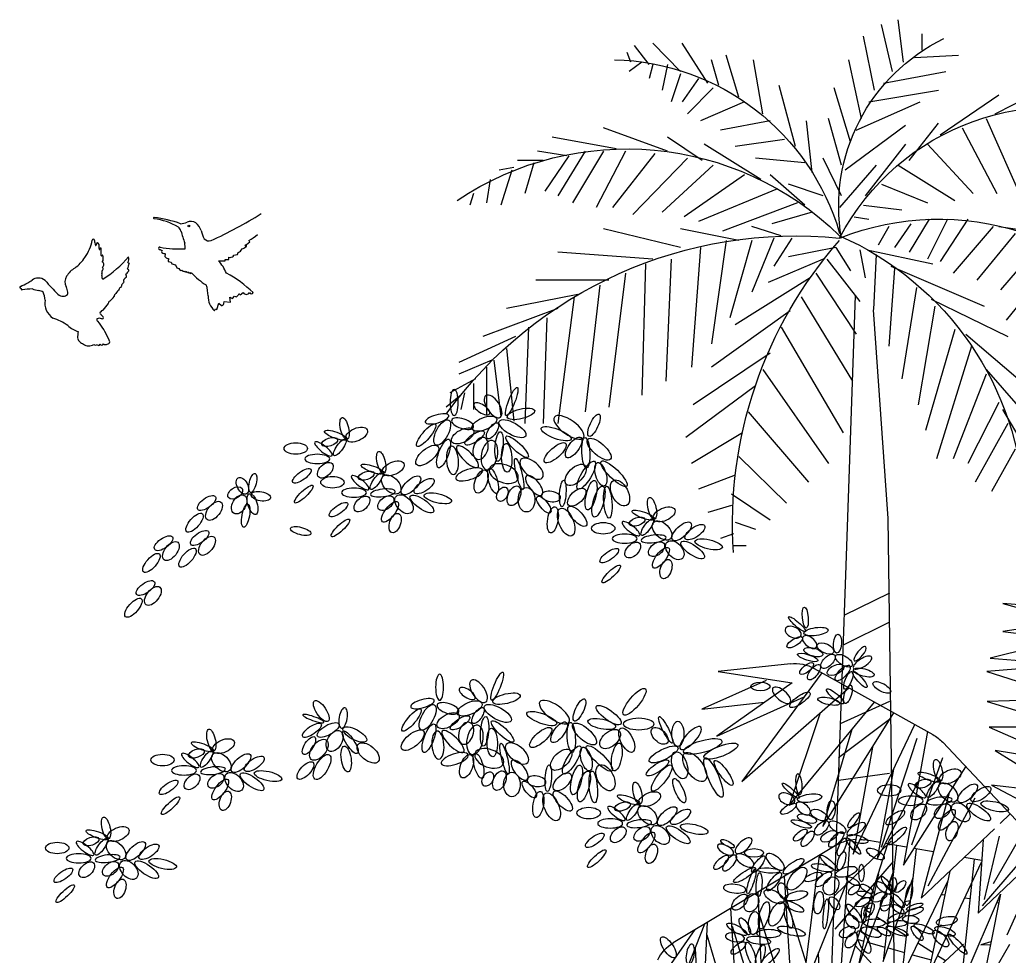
# Model space of a CAD drawing. Header units: millimetres. Extents: x 485872 to 486142, y -52344 to -52207.
# Drawn here: x 485873.731 to 485877.634, y -52335.494 to -52331.801 of the extents above; entities that cross this region are included whole.
import ezdxf

# ---------------------------------------------------------------- set-up
doc = ezdxf.new("R2010")
doc.units = ezdxf.units.MM
doc.header["$LTSCALE"] = 15

# ---------------------------------------------------------------- blocks, each defined once
blk = doc.blocks.new('E39')
at = {"color": 97}
for p, q in [((36.6264, 15.5175), (36.638, 15.6067)), ((36.6496, 15.4977), (36.6728, 15.5968)), ((36.5877, 15.5769), (36.5877, 15.5423)), ((36.6882, 15.458), (36.7114, 15.572)), ((36.6032, 15.5274), (36.5104, 15.5323)), ((36.9743, 15.4431), (37.0014, 15.5323)), ((37.2024, 15.5175), (37.2101, 15.5373)), ((36.7153, 15.3985), (36.7424, 15.5224)), ((36.9241, 15.4084), (36.9434, 15.5224)), ((37.0168, 15.4679), (37.0323, 15.5224)), ((37.1251, 15.5125), (37.1367, 15.458)), ((36.6689, 15.4729), (36.5375, 15.4977)), ((37.098, 15.4927), (37.1173, 15.4332)), ((36.8545, 15.3391), (36.8893, 15.4679)), ((37.0594, 15.4828), (37.0942, 15.4332)), ((36.4331, 15.4084), (36.3248, 15.463)), ((36.5491, 15.3638), (36.4254, 15.4481)), ((36.6998, 15.4332), (36.5529, 15.458)), ((36.7385, 15.349), (36.7733, 15.463)), ((37.0284, 15.463), (37.0826, 15.4084)), ((36.7269, 15.3737), (36.5916, 15.4332)), ((36.9627, 15.4332), (37.0555, 15.3936)), ((36.4524, 15.3985), (36.3751, 15.2251)), ((36.6148, 15.3093), (36.5529, 15.3886)), ((36.6225, 15.3837), (36.7501, 15.2895)), ((36.7578, 15.2994), (36.7849, 15.3985)), ((36.8197, 15.2845), (36.8313, 15.3936)), ((36.9086, 15.3936), (37.013, 15.3737)), ((36.5027, 15.3787), (36.4292, 15.2399)), ((37.1251, 15.3291), (37.2604, 15.3787)), ((36.5761, 15.344), (36.4795, 15.2399)), ((36.8777, 15.3539), (36.982, 15.3391)), ((36.9279, 15.2697), (37.0478, 15.344)), ((37.0516, 15.3093), (37.1251, 15.3589)), ((37.1521, 15.3242), (37.2411, 15.2102)), ((37.214, 15.3291), (37.2759, 15.2102)), ((37.2604, 15.3291), (37.3261, 15.2201)), ((37.299, 15.3291), (37.357, 15.235)), ((37.3377, 15.3192), (37.3996, 15.3291)), ((36.638, 15.2994), (36.5181, 15.2251)), ((36.8351, 15.3044), (36.9395, 15.3143)), ((37.0284, 15.2994), (37.1367, 15.2003)), ((37.0826, 15.3143), (37.1985, 15.1953)), ((37.3338, 15.3192), (37.3841, 15.2449)), ((37.388, 15.3093), (37.4421, 15.3093)), ((36.9627, 15.2796), (37.0903, 15.1904)), ((37.4498, 15.2945), (37.4807, 15.2895)), ((37.5349, 15.2399), (37.5426, 15.2152)), ((36.4911, 15.1854), (36.5491, 15.0962)), ((36.5336, 15.1854), (36.5761, 15.1012)), ((36.4254, 15.1705), (36.3248, 15.1557)), ((36.3906, 15.1557), (36.4717, 15.0566)), ((36.437, 15.1705), (36.522, 15.0714)), ((36.9743, 15.1408), (37.098, 15.1656)), ((37.098, 15.1259), (37.2604, 15.1656)), ((36.3364, 15.1359), (36.4215, 15.0367)), ((37.0014, 15.1408), (37.0323, 14.9227)), ((36.2939, 15.116), (36.4099, 14.9723)), ((37.0555, 15.1259), (37.0748, 14.8732)), ((37.156, 15.1012), (37.357, 15.116)), ((37.1173, 15.1012), (37.1289, 14.8434)), ((37.1715, 15.0913), (37.1792, 14.8137)), ((37.214, 15.0714), (37.2488, 14.7889)), ((37.2488, 15.0566), (37.4034, 15.0566)), ((36.5993, 15.0417), (36.6302, 14.8484)), ((37.2681, 15.0466), (37.299, 14.779)), ((36.5684, 15.0169), (36.406, 14.9376)), ((36.8429, 15.0219), (36.7346, 14.8434)), ((37.3145, 15.0268), (37.4653, 14.9971)), ((37.3222, 15.0219), (37.357, 14.7542)), ((36.5607, 15.002), (36.5955, 14.7939)), ((36.8661, 14.9921), (37.0323, 14.8732)), ((37.357, 14.9971), (37.5155, 14.9376)), ((37.3802, 14.9773), (37.388, 14.7542)), ((36.5181, 14.9525), (36.58, 14.7394)), ((36.8854, 14.9574), (36.754, 14.7344)), ((37.4189, 14.9574), (37.4266, 14.7542)), ((37.446, 14.9376), (37.5658, 14.8831)), ((36.4833, 14.9178), (36.5568, 14.6799)), ((36.9086, 14.9029), (37.071, 14.7939)), ((37.4653, 14.9128), (37.4498, 14.7592)), ((37.4923, 14.888), (37.4769, 14.7691)), ((37.4962, 14.888), (37.5658, 14.8583)), ((36.9241, 14.8682), (36.7849, 14.67)), ((37.5078, 14.8732), (37.5078, 14.7741)), ((36.4524, 14.8583), (36.522, 14.6799)), ((37.531, 14.8484), (37.5851, 14.8187)), ((36.9395, 14.8335), (37.0864, 14.7245)), ((37.5349, 14.8385), (37.5349, 14.784)), ((37.5542, 14.8187), (37.5619, 14.784)), ((37.5619, 14.8137), (37.5929, 14.7889)), ((36.955, 14.779), (36.8274, 14.6303)), ((36.9666, 14.7344), (37.0748, 14.67)), ((36.9743, 14.6848), (36.8738, 14.5857)), ((36.9859, 14.5213), (37.013, 14.5114))]:
    blk.add_line(p, q, dxfattribs=at)
at = {"color": 84}
for p, q in [((37.04, 15.4729), (37.0942, 15.5571)), ((37.098, 15.4977), (37.156, 15.5571)), ((37.1637, 15.5125), (37.1947, 15.5522)), ((37.156, 15.5125), (37.1637, 15.4828)), ((37.1792, 15.5175), (37.2063, 15.4977)), ((37.2333, 15.3341), (37.3686, 15.3589)), ((37.4073, 15.3044), (37.4266, 15.2399)), ((37.4537, 15.2895), (37.4769, 15.2152)), ((37.5001, 15.2697), (37.5078, 15.2201)), ((36.4949, 14.9426), (36.3558, 14.8236)), ((36.4524, 14.8682), (36.3442, 14.7443)), ((36.4254, 14.7988), (36.4911, 14.67)), ((36.4176, 14.784), (36.348, 14.665)), ((36.406, 14.7542), (36.4756, 14.6303)), ((36.3906, 14.6997), (36.4408, 14.6105)), ((36.982, 14.6452), (37.0594, 14.6155)), ((36.9898, 14.6056), (36.9086, 14.551)), ((36.9898, 14.5808), (37.04, 14.5659)), ((36.982, 14.5461), (36.9395, 14.5312)), ((36.9859, 14.4965), (36.9588, 14.4965))]:
    blk.add_line(p, q, dxfattribs=at)
at = {"color": 99}
for p, q in [((36.6225, 15.344), (36.7076, 15.235)), ((36.6844, 15.2994), (36.7617, 15.2102)), ((36.7578, 15.235), (36.7965, 15.3143)), ((36.8351, 15.2152), (36.9086, 15.2796)), ((36.6728, 15.2598), (36.5761, 15.2201)), ((36.7965, 15.235), (36.8699, 15.2598)), ((36.8931, 15.2498), (37.0594, 15.1805)), ((36.7114, 15.2152), (36.6302, 15.2052)), ((36.8506, 15.2201), (37.0091, 15.1606)), ((36.8197, 15.2003), (36.9047, 15.1755)), ((36.5723, 15.1854), (36.6148, 15.116)), ((36.6109, 15.1755), (36.6457, 15.1259)), ((36.7308, 15.1904), (36.6998, 15.1854)), ((36.6573, 15.1705), (36.6805, 15.1309)), ((36.8854, 15.1507), (36.9472, 15.1705)), ((36.8622, 15.1458), (36.9009, 15.0863)), ((36.9009, 15.1458), (36.9472, 15.0318)), ((36.9472, 15.1408), (36.9936, 14.9773)), ((36.7037, 15.121), (36.5645, 15.0913)), ((36.6844, 15.1111), (36.6902, 14.9952)), ((36.7192, 15.121), (36.7076, 15.0615)), ((36.7694, 15.1259), (36.7385, 15.0764)), ((36.7694, 15.1259), (36.8699, 15.1061)), ((36.7887, 15.1012), (36.7192, 15.012)), ((36.7965, 15.1012), (36.9125, 15.0516)), ((36.6534, 15.0863), (36.4563, 15.002)), ((36.6457, 15.0813), (36.6573, 14.9178)), ((36.8119, 15.0714), (36.7269, 14.9426)), ((36.8235, 15.0615), (36.982, 14.9624))]:
    blk.add_line(p, q, dxfattribs=at)
at = {"color": 47}
for p, q in [((36.729, 15.0246), (36.7488, 14.454)), ((36.6905, 14.9944), (36.6601, 14.5534)), ((36.6601, 14.5534), (36.638, 12.976))]:
    blk.add_line(p, q, dxfattribs=at)
at = {"color": 45}
for p, q in [((36.7488, 14.454), (36.7821, 13.516)), ((36.6561, 14.3962), (36.7528, 14.3486)), ((36.6561, 14.1674), (36.7602, 14.1198)), ((36.6487, 13.829), (36.7714, 13.686))]:
    blk.add_line(p, q, dxfattribs=at)
at = {"color": 49}
for p, q in [((36.6561, 14.3343), (36.7528, 14.2866)), ((36.6561, 14.1293), (36.7639, 14.0483)), ((36.6561, 14.0149), (36.7639, 14.0006)), ((36.6524, 13.8719), (36.7714, 13.7575))]:
    blk.add_line(p, q, dxfattribs=at)
at = {"color": 97}
for centre, radius, start, end in [((36.3692, 15.2123), 0.3943, 350.285, 64.1123), ((37.2496, 15.0147), 0.5079, 91.4032, 163.882), ((36.303, 14.9052), 0.518, 27.6712, 112.5305), ((37.2115, 14.6902), 0.6438, 56.1927, 134.3213), ((36.5525, 14.618), 0.5677, 68.3831, 147.5322), ((37.0256, 14.5512), 0.655, 113.7592, 177.4133), ((36.8543, 14.2377), 0.9128, 35.9878, 95.8227), ((36.0817, 14.5418), 0.9062, 356.1943, 41.3785)]:
    blk.add_arc(centre, radius, start, end, dxfattribs=at)
blk = doc.blocks.new('e48')
at = {"color": 100}
for p, q in [((26.6156, 10.4749), (26.4307, 10.4234)), ((26.4336, 10.4593), (26.6156, 10.4749)), ((26.4307, 10.4234), (26.6154, 10.3966)), ((26.6154, 10.3966), (26.3719, 10.3662)), ((26.4388, 10.3745), (26.6516, 10.3213)), ((26.4211, 10.3036), (26.6607, 10.2844)), ((27.1444, 10.2925), (26.8118, 10.1073)), ((27.2114, 10.3062), (27.4141, 10.2844)), ((27.1236, 10.281), (27.3472, 9.9764)), ((27.4141, 10.2844), (27.2066, 10.2528)), ((27.3472, 9.9764), (27.0477, 10.2387)), ((27.2066, 10.2528), (27.4177, 10.1033)), ((27.2794, 10.2591), (27.4598, 10.1783)), ((27.4177, 10.1033), (27.1733, 10.2133)), ((27.2152, 9.9086), (26.9758, 10.1986)), ((27.4598, 10.1783), (27.2841, 10.1979)), ((27.1201, 9.8499), (26.921, 10.1681)), ((27.1276, 10.1687), (27.2152, 9.9086)), ((26.9812, 10.072), (27.0356, 9.7723)), ((27.0815, 9.7981), (27.5399, 9.5238)), ((27.2851, 9.2761), (27.3021, 9.6661)), ((27.3541, 9.2344), (27.3781, 9.6206)), ((27.375, 9.5703), (27.2851, 9.2761)), ((27.4619, 9.2258), (27.4436, 9.5814)), ((27.5987, 9.2028), (27.4512, 9.5769)), ((27.4454, 9.5466), (27.3541, 9.2344)), ((27.6878, 9.262), (27.478, 9.5609)), ((27.4785, 9.5078), (27.4619, 9.2258))]:
    blk.add_line(p, q, dxfattribs=at)
at = {"color": 97}
for p, q in [((26.6516, 10.3213), (26.3665, 10.2994)), ((26.6607, 10.2844), (26.3576, 10.1875)), ((26.66, 10.2001), (26.351, 10.1059)), ((26.4194, 10.2073), (26.66, 10.2001)), ((26.6542, 10.1282), (26.3482, 9.9932)), ((26.4252, 10.1285), (26.6542, 10.1282)), ((27.0356, 9.7723), (26.8624, 10.1355)), ((26.8273, 10.1159), (26.8945, 9.7413)), ((26.7845, 10.086), (26.4116, 9.6894)), ((26.8571, 10.0961), (26.9574, 9.7911)), ((26.637, 10.0633), (26.3592, 9.8897)), ((26.7848, 10.0426), (26.8718, 9.7978)), ((26.8945, 9.7413), (26.72, 10.0174)), ((26.922, 10.0104), (26.9683, 9.7596)), ((26.9683, 9.7596), (26.8528, 9.9737)), ((26.7661, 9.9445), (26.8449, 9.6489)), ((26.8449, 9.6489), (26.6394, 9.8436)), ((26.8855, 9.7916), (26.9453, 9.8021)), ((26.9144, 9.7967), (26.9512, 9.4716)), ((27.0758, 9.3712), (26.9382, 9.8009)), ((26.9599, 9.8047), (27.0039, 9.8124)), ((27.0449, 9.8121), (27.0758, 9.3712)), ((26.8104, 9.7784), (26.865, 9.788)), ((26.8585, 9.7869), (26.8995, 9.4275)), ((27.1304, 9.7688), (27.179, 9.381)), ((27.0221, 9.4539), (26.9229, 9.721)), ((26.9649, 9.7176), (27.0221, 9.4539)), ((27.2018, 9.2888), (27.2284, 9.7102)), ((26.8995, 9.4275), (26.7703, 9.697)), ((26.9512, 9.4716), (26.8676, 9.7073)), ((27.179, 9.381), (27.0533, 9.6925)), ((26.8917, 9.6395), (26.875, 9.6427)), ((27.2245, 9.6486), (27.1679, 9.4697)), ((27.2995, 9.6065), (27.2018, 9.2888)), ((26.726, 9.5197), (26.988, 9.2795))]:
    blk.add_line(p, q, dxfattribs=at)
at = {"color": 62}
blk.add_line((27.0394, 10.1215), (27.1201, 9.8499), dxfattribs=at)
at = {"color": 99}
for p, q in [((26.423, 10.0262), (26.637, 10.0633)), ((26.6473, 9.9661), (26.3669, 9.8165)), ((26.4403, 9.9404), (26.6473, 9.9661)), ((26.6939, 9.9289), (26.8263, 9.6827)), ((26.6237, 9.8585), (26.5956, 9.8851)), ((26.6257, 9.8232), (26.6685, 9.6453)), ((26.5762, 9.8045), (26.6431, 9.6894)), ((26.6712, 9.8135), (26.6849, 9.6074)), ((26.6849, 9.6074), (26.4976, 9.7849)), ((26.5414, 9.7817), (26.6738, 9.6279)), ((26.6751, 9.7547), (26.7242, 9.7633)), ((26.8271, 9.4273), (26.6754, 9.7501)), ((26.6963, 9.7584), (26.7344, 9.3985)), ((26.7644, 9.7251), (26.8271, 9.4273)), ((26.536, 9.6961), (26.6043, 9.5449)), ((26.7344, 9.3985), (26.6228, 9.6606)), ((26.6228, 9.6606), (26.6509, 9.5187)), ((26.7854, 9.6597), (26.7784, 9.6586)), ((26.7885, 9.6591), (26.7854, 9.6597)), ((26.6328, 9.6371), (26.6276, 9.6363)), ((26.7223, 9.6503), (26.708, 9.6482)), ((26.9579, 9.6269), (26.9331, 9.6316)), ((26.9962, 9.6197), (26.9857, 9.6217)), ((26.9887, 9.6076), (26.9982, 9.6136)), ((26.9393, 9.5764), (26.9695, 9.5955)), ((26.8863, 9.5429), (26.9187, 9.5633)), ((26.6786, 9.3789), (26.5959, 9.5202)), ((26.6493, 9.5266), (26.6778, 9.518)), ((26.6778, 9.518), (26.6509, 9.5187)), ((26.6509, 9.5187), (26.6786, 9.3789)), ((26.8126, 9.4963), (26.854, 9.5224)), ((26.8882, 9.3621), (27.0295, 9.5159)), ((26.9955, 9.5257), (26.9466, 9.512)), ((27.0238, 9.5336), (27.0059, 9.5286)), ((26.7765, 9.4735), (26.7988, 9.4876)), ((26.8693, 9.4904), (26.8169, 9.4758)), ((26.9377, 9.5095), (26.8916, 9.4967)), ((27.1278, 9.3429), (27.1324, 9.4966))]:
    blk.add_line(p, q, dxfattribs=at)
at = {"color": 100}
for centre, start, end in [((27.1994, 10.1938), 83.8778, 119.1174), ((27.4819, 9.4269), 25.9546, 59.1123)]:
    blk.add_arc(centre, 0.113, start, end, dxfattribs=at)
at = {"color": 99}
blk.add_arc((26.8668, 10.0086), 0.113, 119.1174, 136.7676, dxfattribs=at)
at = {"color": 97}
for start, end in [(93.9119, 99.9612), (59.1123, 87.6956)]:
    blk.add_arc((27.0235, 9.7011), 0.113, start, end, dxfattribs=at)
blk = doc.blocks.new('m4')
at = {"color": 60, "extrusion": (0, 0, -1)}
for centre, major_axis, ratio in [((1153027.7, 194071.54), (-1.83, 4.63), 0.208689), ((1153000.65, 194063.72), (-1.69, 3.64), 0.329118), ((1153024.65, 194067.45), (-4.5, 1.08), 0.34686), ((1153082.63, 194062.66), (0.83, 3.57), 0.360462), ((1153013.07, 194060.92), (4.92, 1.81), 0.306393), ((1153078.67, 194060.65), (-3.51, 1.56), 0.540694), ((1153085.5, 194060.42), (3.7, 1.33), 0.264339), ((1153084.18, 194056.46), (-1.92, 2.71), 0.313033), ((1153070.58, 194051.56), (0.83, 3.57), 0.360462), ((1153066.62, 194049.55), (-3.51, 1.56), 0.540694), ((1153073.45, 194049.32), (3.7, 1.33), 0.264339), ((1153067.3, 194044.27), (2.73, 2.7), 0.614425), ((1153072.14, 194045.36), (-1.92, 2.71), 0.313033), ((1153112.8, 194044.76), (-0.76, 3.14), 0.35072), ((1153010.9, 194041.31), (-0.29, 4.36), 0.237905), ((1153056.47, 194043.73), (-3.17, 2.17), 0.417809), ((1153060.83, 194043.97), (-2.98, 2.82), 0.437157), ((1153116.2, 194043.84), (1.38, 2.63), 0.572499), ((1152981.58, 194036.44), (0.83, 3.57), 0.360462), ((1152977.62, 194034.43), (-3.51, 1.56), 0.540694), ((1152984.45, 194034.2), (3.7, 1.33), 0.264339), ((1152971.83, 194028.85), (-2.98, 2.82), 0.437157), ((1152978.29, 194029.15), (2.73, 2.7), 0.614425), ((1152983.13, 194030.24), (-1.92, 2.71), 0.313033), ((1152967.46, 194028.61), (-3.17, 2.17), 0.417809), ((1152987.35, 193972.85), (-3.58, 4.29), 0.30414), ((1152977.06, 193963.62), (2.2, 4.37), 0.193105), ((1152985.95, 193965.55), (-4.98, 0), 0.398406), ((1152979.07, 193961.64), (2.43, 2.38), 0.582286), ((1152986.36, 193942.87), (0.83, 3.57), 0.360462), ((1152982.4, 193940.86), (-3.51, 1.56), 0.540694), ((1152989.23, 193940.63), (3.7, 1.33), 0.264339), ((1152972.24, 193935.04), (-3.17, 2.17), 0.417809), ((1152976.61, 193935.28), (-2.98, 2.82), 0.437157), ((1152983.07, 193935.58), (2.73, 2.7), 0.614425), ((1152987.91, 193936.67), (-1.92, 2.71), 0.313033), ((1153157.07, 193929.38), (-3.51, 1.56), 0.540694), ((1153163.9, 193929.16), (3.7, 1.33), 0.264339), ((1153157.74, 193924.1), (2.73, 2.7), 0.614425), ((1153162.58, 193925.2), (-1.92, 2.71), 0.313033), ((1153146.91, 193923.57), (-3.17, 2.17), 0.417809), ((1153151.28, 193923.81), (-2.98, 2.82), 0.437157)]:
    blk.add_ellipse(centre, major_axis=major_axis, ratio=ratio, dxfattribs=at)
at = {"color": 60}
for centre, major_axis, ratio in [((1153033.81, 194069.92), (2.38, 3.55), 0.485521), ((1153046.61, 194071.19), (0, 4.28), 0.308968), ((1153037.53, 194069.12), (2.56, 1.66), 0.432555), ((1153008.89, 194063.03), (4.78, 3.36), 0.403503), ((1153043.86, 194064.24), (3.57, 1.15), 0.427525), ((1153089.56, 194055.95), (2.83, 2.19), 0.290128), ((1153091.6, 194052.66), (4.1, 0), 0.368132), ((1153077.51, 194044.85), (2.83, 2.19), 0.290128), ((1153079.55, 194041.56), (4.1, 0), 0.368132), ((1152988.51, 194029.73), (2.83, 2.19), 0.290128), ((1152990.55, 194026.44), (4.1, 0), 0.368132), ((1153051.39, 193977.62), (0, 4.28), 0.308968), ((1153042.31, 193975.55), (2.56, 1.66), 0.432555), ((1152973.09, 193962.31), (0, 4.02), 0.517185), ((1152993.29, 193936.16), (2.83, 2.19), 0.290128), ((1153167.96, 193924.69), (2.83, 2.19), 0.290128), ((1153169.99, 193921.4), (4.1, 0), 0.368132)]:
    blk.add_ellipse(centre, major_axis=major_axis, ratio=ratio, dxfattribs=at)
for centre, major_axis, ratio in [((1153052.24, 194065.81), (-3.86, 1.1), 0.329118), ((1153035.01, 194053.91), (-0.93, 4.8), 0.540694), ((1153037.92, 194056.1), (-1.18, 3.56), 0.628714), ((1153042.23, 194053.37), (3.49, 3.42), 0.328278), ((1153047.17, 194052.18), (0.32, 4.62), 0.428474), ((1153021.18, 194049.44), (3.54, 2.98), 0.510088), ((1153030.3, 194047.83), (4.67, 1.72), 0.588123), ((1153041.65, 194047.57), (-4.4, 1.43), 0.367264), ((1153020.3, 194043.96), (2.53, 3.12), 0.423152), ((1153014.79, 194040.31), (3.11, 0.48), 0.540694), ((1153070.03, 194041.49), (-4.07, 0.48), 0.299107), ((1152981.03, 194026.37), (-4.07, 0.48), 0.299107), ((1152985.81, 193932.8), (-4.07, 0.48), 0.299107), ((1153160.48, 193921.33), (-4.07, 0.48), 0.299107)]:
    blk.add_ellipse(centre, major_axis=major_axis, ratio=ratio, start_param=3.141593, end_param=9.424778, dxfattribs=at)
at = {"color": 60, "extrusion": (0, 0, -1)}
for centre, major_axis, ratio in [((1153027.46, 194062.58), (4.35, 2.42), 0.398406), ((1153034, 194061.91), (-1.69, 2.55), 0.432555), ((1153036.71, 194064.24), (-4.01, 1.72), 0.454183), ((1153050.54, 194061.32), (-2.16, 4.09), 0.428474), ((1153055.83, 194060.43), (-3.03, 3.61), 0.28036), ((1153031.85, 194056.71), (-0.42, 4.87), 0.270347), ((1153039.88, 194059.52), (-3.14, 2.06), 0.35208), ((1153043.81, 194060.22), (-3.53, 1.91), 0.517185), ((1152998.97, 194055.84), (3.74, 3.28), 0.398406), ((1153003.33, 194054.7), (0.28, 4.97), 0.265604), ((1153007.34, 194056.41), (-2.35, 3.26), 0.423152), ((1153013.39, 194054.68), (-3.46, 3.07), 0.367264), ((1153025.92, 194056.65), (3.61, 3.42), 0.265604), ((1153029.34, 194053.04), (0.2, 4.71), 0.360462), ((1153050.09, 194054.45), (-1.71, 4.67), 0.322519), ((1153055.45, 194053.8), (-3.53, 2.99), 0.448878), ((1153087.53, 194058.24), (-2.57, 0.85), 0.488369), ((1153098.67, 194056.08), (-3.84, 0), 0.49154), ((1152994.09, 194047.79), (4.2, 4.07), 0.274382), ((1152998.41, 194047.61), (1.14, 3.85), 0.423152), ((1153003.19, 194047.31), (-2.75, 4.56), 0.30137), ((1153006.67, 194047.4), (-3.07, 3.1), 0.540694), ((1153025.25, 194047.74), (1.24, 5.09), 0.180231), ((1153088.96, 194048.94), (-2.22, 2.22), 0.600771), ((1153033.81, 194045.43), (1.16, 4.12), 0.331037), ((1153037.75, 194045.23), (-1.39, 3.77), 0.493677), ((1153075.49, 194047.14), (-2.57, 0.85), 0.488369), ((1153096.66, 194047.1), (-2.97, 2.14), 0.360462), ((1152992.11, 194041.47), (2.14, 4.1), 0.571299), ((1153001.61, 194040.74), (-1.17, 4.84), 0.322519), ((1153086.62, 194044.98), (-3.84, 0), 0.49154), ((1152996.1, 194038.44), (0.42, 5.22), 0.252324), ((1152999.18, 194038.61), (-1.4, 5.05), 0.324416), ((1153006.3, 194040.09), (-2.69, 2.61), 0.528119), ((1153022.83, 194039.24), (0, 4.02), 0.681744), ((1153026.93, 194040.53), (-1.32, 3.14), 0.582286), ((1153030.78, 194041.05), (-1.25, 2.2), 0.671206), ((1153051.96, 194039.71), (4.51, 1.03), 0.326457), ((1153096.03, 194041.08), (-2.97, 2.83), 0.253091), ((1153110.12, 194040.39), (3.18, 0.55), 0.467627), ((1153112.88, 194037.79), (1.05, 3.42), 0.422005), ((1153118.57, 194041.46), (-2.23, 1.53), 0.627902), ((1153017.15, 194037.6), (2.14, 2.65), 0.38819), ((1153057.22, 194037.85), (3.81, 2.62), 0.34686), ((1153063.09, 194037.78), (2.49, 2.69), 0.643683), ((1153067.68, 194035.28), (-2.48, 3.27), 0.39114), ((1153069.08, 194038.12), (-2.37, 1.93), 0.617936), ((1153076.91, 194037.84), (-2.22, 2.22), 0.600771), ((1153084.62, 194036), (-2.97, 2.14), 0.360462), ((1153117.27, 194037.71), (-1.69, 2.96), 0.637741), ((1153125.55, 194035.59), (-2.26, 2.89), 0.540694), ((1153127.97, 194038.16), (-2.9, 2.09), 0.44838), ((1153006.14, 194033.82), (2.9, 3.14), 0.397244), ((1153009.8, 194031.91), (1.9, 4.5), 0.482762), ((1153014.19, 194032.65), (-0.72, 4.31), 0.389299), ((1153066.01, 194031.58), (-1.06, 3.14), 0.540694), ((1153115.13, 194034.01), (-0.68, 3.78), 0.319501), ((1153131.95, 194031.69), (-2.59, 2.96), 0.408524), ((1152986.48, 194032.02), (-2.57, 0.85), 0.488369), ((1152997.62, 194029.86), (-3.84, 0), 0.49154), ((1153083.98, 194029.98), (-2.97, 2.83), 0.253091), ((1153097.06, 194028.96), (3.38, 0.88), 0.351451), ((1153130.27, 194026.68), (-2.9, 2.09), 0.44838), ((1152962.96, 194024.59), (4.51, 1.03), 0.326457), ((1152968.21, 194022.72), (3.81, 2.62), 0.34686), ((1152974.09, 194022.66), (2.49, 2.69), 0.643683), ((1152980.08, 194023), (-2.37, 1.93), 0.617936), ((1152987.91, 194022.72), (-2.22, 2.22), 0.600771), ((1153127.85, 194024.11), (-2.26, 2.89), 0.540694), ((1153139.7, 194022.38), (-2.26, 2.89), 0.540694), ((1153142.12, 194024.96), (-2.9, 2.09), 0.44838), ((1152978.67, 194020.16), (-2.48, 3.27), 0.39114), ((1152995.62, 194020.88), (-2.97, 2.14), 0.360462), ((1153134.25, 194020.21), (-2.59, 2.96), 0.408524), ((1153146.1, 194018.49), (-2.59, 2.96), 0.408524), ((1152977, 194016.46), (-1.06, 3.14), 0.540694), ((1152994.98, 194014.86), (-2.97, 2.83), 0.253091), ((1153148.05, 194010.23), (-2.9, 2.09), 0.44838), ((1153145.63, 194007.65), (-2.26, 2.89), 0.540694), ((1153152.03, 194003.75), (-2.59, 2.96), 0.408524), ((1152989.89, 193960.26), (1.92, 3.92), 0.454183), ((1152972.49, 193952), (1.49, 4.38), 0.510088), ((1152977.78, 193955.55), (-4.69, 2.33), 0.324416), ((1152993.16, 193954.71), (-0.84, 4.55), 0.34686), ((1152979.79, 193951.13), (-3.65, 2.39), 0.302788), ((1152978.39, 193947.82), (-3.14, 4.19), 0.306393), ((1152972.61, 193943.63), (1.75, 4), 0.302788), ((1152991.26, 193938.45), (-2.57, 0.85), 0.488369), ((1152972.99, 193929.16), (3.81, 2.62), 0.34686), ((1152978.87, 193929.09), (2.49, 2.69), 0.643683), ((1152984.86, 193929.43), (-2.37, 1.93), 0.617936), ((1152992.69, 193929.15), (-2.22, 2.22), 0.600771), ((1152983.45, 193926.59), (-2.48, 3.27), 0.39114), ((1153000.4, 193927.31), (-2.97, 2.14), 0.360462), ((1153165.93, 193926.98), (-2.57, 0.85), 0.488369), ((1152981.78, 193922.89), (-1.06, 3.14), 0.540694), ((1152999.76, 193921.29), (-2.97, 2.83), 0.253091), ((1153177.07, 193924.82), (-3.84, 0), 0.49154), ((1153142.41, 193919.55), (4.51, 1.03), 0.326457), ((1153147.66, 193917.68), (3.81, 2.62), 0.34686), ((1153153.54, 193917.61), (2.49, 2.69), 0.643683), ((1153158.12, 193915.12), (-2.48, 3.27), 0.39114), ((1153159.53, 193917.96), (-2.37, 1.93), 0.617936), ((1153167.36, 193917.67), (-2.22, 2.22), 0.600771), ((1153175.06, 193915.83), (-2.97, 2.14), 0.360462)]:
    blk.add_ellipse(centre, major_axis=major_axis, ratio=ratio, start_param=3.141593, end_param=9.424778, dxfattribs=at)
at = {"color": 116, "extrusion": (0, 0, -1)}
for centre, major_axis, ratio in [((1152931.2, 194000.5), (0.31, 3.48), 0.270347), ((1152933.9, 193998.35), (2.75, 2.43), 0.205978), ((1152927.68, 193995.92), (-3.98, 0.54), 0.329118), ((1152920.64, 193991.95), (-0.26, 3.13), 0.42054), ((1152924.59, 193990.37), (2.68, 1.29), 0.508888), ((1152928.56, 193989.17), (3.1, 0.91), 0.409174), ((1152918.52, 193986.36), (2.67, 1.65), 0.480617), ((1152930.42, 193987.43), (3.32, 1.08), 0.270347), ((1153032.48, 193977.97), (-1.83, 4.63), 0.208689), ((1152917.2, 193975.27), (-0.93, 3), 0.360462), ((1152921.4, 193974.66), (2.77, 2.4), 0.257473), ((1152923.48, 193973.04), (3.58, 0.78), 0.308968), ((1153005.43, 193970.15), (-1.69, 3.64), 0.329118), ((1153029.43, 193973.88), (-4.5, 1.08), 0.34686), ((1153090.3, 193969.84), (2.23, 3.34), 0.399643), ((1152995.83, 193968.48), (4.02, 2.93), 0.322519), ((1153017.85, 193967.35), (4.92, 1.81), 0.306393), ((1152998.11, 193965.54), (4.53, 0.95), 0.34686), ((1153126.42, 193960.29), (0.83, 3.57), 0.360462), ((1152964.9, 193958.17), (-6.3, 1.78), 0.302788), ((1153122.46, 193958.28), (-3.51, 1.56), 0.540694), ((1152958.96, 193956.62), (-5.53, 2.15), 0.28625), ((1153129.29, 193958.05), (3.7, 1.33), 0.264339), ((1153127.97, 193954.09), (-1.92, 2.71), 0.313033), ((1152887.58, 193950.34), (0.83, 3.57), 0.360462), ((1153112.3, 193952.46), (-3.17, 2.17), 0.417809), ((1153116.66, 193952.7), (-2.98, 2.82), 0.437157), ((1153123.13, 193952.99), (2.73, 2.7), 0.614425), ((1152883.63, 193948.33), (-3.51, 1.56), 0.540694), ((1153015.68, 193947.75), (-0.29, 4.36), 0.237905), ((1152890.45, 193948.1), (3.7, 1.33), 0.264339), ((1152889.14, 193944.14), (-1.92, 2.71), 0.313033), ((1152933.31, 193945.77), (0.31, 3.48), 0.270347), ((1152873.47, 193942.51), (-3.17, 2.17), 0.417809), ((1152877.83, 193942.75), (-2.98, 2.82), 0.437157), ((1152884.3, 193943.04), (2.73, 2.7), 0.614425), ((1152936, 193943.63), (2.75, 2.43), 0.205978), ((1152929.78, 193941.19), (-3.98, 0.54), 0.329118), ((1152922.74, 193937.22), (-0.26, 3.13), 0.42054), ((1152926.7, 193935.65), (2.68, 1.29), 0.508888), ((1152930.66, 193934.45), (3.1, 0.91), 0.409174), ((1152932.53, 193932.71), (3.32, 1.08), 0.270347), ((1153161.03, 193931.4), (0.83, 3.57), 0.360462), ((1152920.62, 193931.64), (2.67, 1.65), 0.480617), ((1152956.76, 193926.22), (2.23, 1.16), 0.329118), ((1152919.3, 193920.54), (-0.93, 3), 0.360462), ((1152923.5, 193919.94), (2.77, 2.4), 0.257473), ((1152912.76, 193916.59), (0, 2.88), 0.294924), ((1152917.73, 193916.98), (-3.5, 1.08), 0.411957), ((1152925.58, 193918.32), (3.58, 0.78), 0.308968), ((1152943.22, 193917.42), (3.7, 0.22), 0.222639)]:
    blk.add_ellipse(centre, major_axis=major_axis, ratio=ratio, dxfattribs=at)
at = {"color": 116}
for centre, major_axis, ratio in [((1152935.21, 193995.72), (2.54, 1.16), 0.60828), ((1152929.78, 193992.49), (2.17, 1.76), 0.540694), ((1152913.2, 193988.64), (-1.89, 2.29), 0.318055), ((1152912.37, 193985.73), (-2.97, 1.84), 0.378486), ((1153038.59, 193976.35), (2.38, 3.55), 0.485521), ((1152938.99, 193975), (2.84, 2.39), 0.445277), ((1153013.67, 193969.46), (4.78, 3.36), 0.403503), ((1153048.64, 193970.67), (3.57, 1.15), 0.427525), ((1153083.08, 193967.54), (-0.56, 3.36), 0.38819), ((1153092.91, 193967.34), (3.45, 1.24), 0.180231), ((1152968.89, 193960.93), (-3.32, 3.59), 0.347589), ((1153133.35, 193953.58), (2.83, 2.19), 0.290128), ((1153135.38, 193950.29), (4.1, 0), 0.368132), ((1152894.52, 193943.63), (2.83, 2.19), 0.290128), ((1152896.55, 193940.34), (4.1, 0), 0.368132), ((1152937.31, 193940.99), (2.54, 1.16), 0.60828), ((1152931.88, 193937.76), (2.17, 1.76), 0.540694), ((1152915.3, 193933.92), (-1.89, 2.29), 0.318055), ((1152995.33, 193932.87), (4.1, 0), 0.368132), ((1152914.47, 193931), (-2.97, 1.84), 0.378486), ((1152951.49, 193925.55), (-2.57, 2.36), 0.439314), ((1152957.42, 193924.28), (2.57, 1.44), 0.440565), ((1152941.09, 193920.27), (2.84, 2.39), 0.445277), ((1152951.08, 193920.7), (2.87, 1.79), 0.453485)]:
    blk.add_ellipse(centre, major_axis=major_axis, ratio=ratio, dxfattribs=at)
at = {"color": 116, "extrusion": (0, 0, -1)}
for centre, major_axis, ratio in [((1152934.67, 193992.42), (-2.5, 1.59), 0.381666), ((1152923.74, 193986.15), (-2.08, 2.12), 0.508888), ((1152911.96, 193982.46), (3.38, 0.88), 0.351451), ((1152913.28, 193980.18), (2.31, 2.62), 0.243312), ((1152917.06, 193979.9), (-1.21, 2.9), 0.330424), ((1152918.9, 193982.32), (-2.3, 2.39), 0.398406), ((1152921.27, 193983.36), (-2.64, 1.35), 0.508888), ((1152928.34, 193982.57), (-1.87, 2.41), 0.432555), ((1152930.77, 193983.75), (-2.15, 1.78), 0.40552), ((1152906.05, 193977.57), (2.84, 1.54), 0.409174), ((1152932.96, 193973.52), (-3.29, 2.33), 0.321494), ((1152945.95, 193977.91), (3.16, 0), 0.447471), ((1153041.49, 193970.67), (-4.01, 1.72), 0.454183), ((1153032.24, 193969.01), (4.35, 2.42), 0.398406), ((1153038.78, 193968.34), (-1.69, 2.55), 0.432555), ((1153055.32, 193967.75), (-2.16, 4.09), 0.428474), ((1153060.61, 193966.86), (-3.03, 3.61), 0.28036), ((1153012.12, 193962.84), (-2.35, 3.26), 0.423152), ((1153030.7, 193963.09), (3.61, 3.42), 0.265604), ((1153036.63, 193963.14), (-0.42, 4.87), 0.270347), ((1153044.66, 193965.95), (-3.14, 2.06), 0.35208), ((1153048.6, 193966.65), (-3.53, 1.91), 0.517185), ((1152995.36, 193960.6), (-3.04, 2.62), 0.587711), ((1153003.75, 193962.27), (3.74, 3.28), 0.398406), ((1153008.11, 193961.13), (0.28, 4.97), 0.265604), ((1153018.17, 193961.11), (-3.46, 3.07), 0.367264), ((1153034.12, 193959.47), (0.2, 4.71), 0.360462), ((1153054.87, 193960.88), (-1.71, 4.67), 0.322519), ((1153060.23, 193960.23), (-3.53, 2.99), 0.448878), ((1153079.29, 193962.1), (3.84, 2.08), 0.389299), ((1153080.78, 193959.55), (2.36, 3.67), 0.302788), ((1153085.91, 193959.98), (-1.89, 3.24), 0.628714), ((1153088.02, 193963.58), (-3.5, 1.97), 0.399643), ((1153093.37, 193963.48), (-3.03, 2.07), 0.360462), ((1153091.07, 193957.07), (-2.49, 3.15), 0.564202), ((1153094.34, 193958.45), (-1.84, 2.86), 0.415918), ((1152967.56, 193951.44), (3.26, 4.54), 0.490004), ((1152998.87, 193954.23), (4.2, 4.07), 0.274382), ((1153003.19, 193954.04), (1.14, 3.85), 0.423152), ((1153007.97, 193953.74), (-2.75, 4.56), 0.30137), ((1153011.45, 193953.83), (-3.07, 3.1), 0.540694), ((1153030.03, 193954.17), (1.24, 5.09), 0.180231), ((1153074.87, 193956.03), (3.33, 2.82), 0.540694), ((1153082.1, 193954.07), (0.65, 4.23), 0.375175), ((1153131.32, 193955.87), (-2.57, 0.85), 0.488369), ((1152958.05, 193949.47), (2.91, 4.04), 0.265604), ((1152961.34, 193947.97), (2.78, 6.5), 0.240308), ((1153038.59, 193951.86), (1.16, 4.12), 0.331037), ((1153042.54, 193951.66), (-1.39, 3.77), 0.493677), ((1153090.02, 193951.43), (-2.34, 3.99), 0.428474), ((1153142.46, 193953.71), (-3.84, 0), 0.49154), ((1152996.89, 193947.9), (2.14, 4.1), 0.571299), ((1153003.97, 193945.05), (-1.4, 5.05), 0.324416), ((1153006.39, 193947.17), (-1.17, 4.84), 0.322519), ((1153031.72, 193946.96), (-1.32, 3.14), 0.582286), ((1153095.49, 193950.27), (-2.49, 2.69), 0.437704), ((1153107.8, 193948.44), (4.51, 1.03), 0.326457), ((1152892.49, 193945.92), (-2.57, 0.85), 0.488369), ((1153000.88, 193944.87), (0.42, 5.22), 0.252324), ((1153011.08, 193946.52), (-2.69, 2.61), 0.528119), ((1153021.93, 193944.03), (2.14, 2.65), 0.38819), ((1153027.61, 193945.67), (0, 4.02), 0.681744), ((1153035.56, 193947.48), (-1.25, 2.2), 0.671206), ((1153113.05, 193946.57), (3.81, 2.62), 0.34686), ((1153118.93, 193946.5), (2.49, 2.69), 0.643683), ((1153123.51, 193944.01), (-2.48, 3.27), 0.39114), ((1153124.92, 193946.85), (-2.37, 1.93), 0.617936), ((1153132.75, 193946.56), (-2.22, 2.22), 0.600771), ((1153140.45, 193944.73), (-2.97, 2.14), 0.360462), ((1152903.63, 193943.76), (-3.84, 0), 0.49154), ((1153010.92, 193940.25), (2.9, 3.14), 0.397244), ((1153014.58, 193938.34), (1.9, 4.5), 0.482762), ((1153018.97, 193939.09), (-0.72, 4.31), 0.389299), ((1153121.84, 193940.31), (-1.06, 3.14), 0.540694), ((1153139.82, 193938.71), (-2.97, 2.83), 0.253091), ((1152868.97, 193938.49), (4.51, 1.03), 0.326457), ((1152874.22, 193936.62), (3.81, 2.62), 0.34686), ((1152880.1, 193936.55), (2.49, 2.69), 0.643683), ((1152884.68, 193934.06), (-2.48, 3.27), 0.39114), ((1152886.09, 193936.9), (-2.37, 1.93), 0.617936), ((1152893.92, 193936.61), (-2.22, 2.22), 0.600771), ((1152901.62, 193934.78), (-2.97, 2.14), 0.360462), ((1152936.77, 193937.69), (-2.5, 1.59), 0.381666), ((1153002.4, 193936.29), (-3.84, 0), 0.49154), ((1152925.85, 193931.43), (-2.08, 2.12), 0.508888), ((1152883.01, 193930.36), (-1.06, 3.14), 0.540694), ((1152900.99, 193928.76), (-2.97, 2.83), 0.253091), ((1152932.87, 193929.02), (-2.15, 1.78), 0.40552), ((1152967.74, 193931.02), (4.51, 1.03), 0.326457), ((1152914.06, 193927.74), (3.38, 0.88), 0.351451), ((1152915.39, 193925.45), (2.31, 2.62), 0.243312), ((1152919.16, 193925.17), (-1.21, 2.9), 0.330424), ((1152921.01, 193927.6), (-2.3, 2.39), 0.398406), ((1152923.37, 193928.64), (-2.64, 1.35), 0.508888), ((1152930.45, 193927.85), (-1.87, 2.41), 0.432555), ((1152908.15, 193922.84), (2.84, 1.54), 0.409174), ((1152948.05, 193923.18), (3.16, 0), 0.447471), ((1152935.06, 193918.8), (-3.29, 2.33), 0.321494), ((1152946.63, 193919.47), (-2.05, 2.69), 0.313951), ((1152956.05, 193919.9), (-1.99, 2.6), 0.396509), ((1152933.92, 193914.72), (-2.79, 3.5), 0.474756), ((1152951.15, 193915.91), (-3.57, 2.32), 0.249551)]:
    blk.add_ellipse(centre, major_axis=major_axis, ratio=ratio, start_param=3.141593, end_param=9.424778, dxfattribs=at)
at = {"color": 116}
for centre, major_axis, ratio in [((1153057.02, 193972.24), (-3.86, 1.1), 0.329118), ((1153039.79, 193960.34), (-0.93, 4.8), 0.540694), ((1153042.7, 193962.53), (-1.18, 3.56), 0.628714), ((1153047.01, 193959.8), (3.49, 3.42), 0.328278), ((1153051.95, 193958.61), (0.32, 4.62), 0.428474), ((1153025.97, 193955.87), (3.54, 2.98), 0.510088), ((1153035.08, 193954.26), (4.67, 1.72), 0.588123), ((1153025.08, 193950.39), (2.53, 3.12), 0.423152), ((1153046.43, 193954), (-4.4, 1.43), 0.367264), ((1153125.87, 193950.22), (-4.07, 0.48), 0.299107), ((1153019.57, 193946.74), (3.11, 0.48), 0.540694), ((1152887.04, 193940.27), (-4.07, 0.48), 0.299107), ((1152958.84, 193920.1), (-2.41, 2.05), 0.372892)]:
    blk.add_ellipse(centre, major_axis=major_axis, ratio=ratio, start_param=3.141593, end_param=9.424778, dxfattribs=at)
at = {"color": 99, "extrusion": (0, 0, -1)}
for centre, major_axis, ratio in [((1152948.9, 193913.84), (-1.32, 4.05), 0.194095), ((1152922.75, 193912.32), (-1.51, 2.75), 0.750963), ((1152925.23, 193914.51), (-2.48, 2.21), 0.398406), ((1152928.62, 193915.29), (-2.83, 1.16), 0.370761), ((1152941.45, 193913.74), (-2.25, 2.95), 0.318055), ((1152946.4, 193912.76), (-0.25, 3.92), 0.240308), ((1153156.45, 193911.41), (-1.06, 3.14), 0.540694), ((1152915.19, 193911.07), (-1.67, 1.41), 0.519066), ((1152941.47, 193908.87), (3.1, 1.83), 0.49154), ((1153174.43, 193909.81), (-2.97, 2.83), 0.253091), ((1152904.63, 193906.94), (-0.97, 2.8), 0.572499), ((1152906.91, 193908.75), (-2.49, 1.27), 0.473107), ((1152912.35, 193906.98), (-2.37, 1.12), 0.432555), ((1152921.62, 193906.64), (1.39, 2.01), 0.540694), ((1152924.5, 193903.15), (-0.48, 4.95), 0.151774), ((1152926.81, 193906.85), (-0.52, 3.72), 0.402377), ((1152948.91, 193906.8), (-1.33, 2.87), 0.708495), ((1152952.73, 193907.01), (-2.31, 2.32), 0.540694), ((1152910.24, 193904.44), (-1.27, 2.29), 0.504647), ((1152935, 193905.56), (3.25, 1.55), 0.327693), ((1152936.7, 193901.92), (0.92, 3.48), 0.294924), ((1152896.54, 193901.27), (2.69, 0.26), 0.488369), ((1152885.28, 193897.45), (3.32, 1.08), 0.351451), ((1152892.14, 193898.22), (3.29, 1.4), 0.290128), ((1152894.45, 193896.78), (1.75, 2.29), 0.360462), ((1152901.06, 193897.5), (3.61, 1.3), 0.270347), ((1152905.3, 193897.37), (2.15, 1.16), 0.424831), ((1152908.43, 193900.17), (3.58, 0), 0.369254), ((1152909.55, 193897.13), (3.21, 1.12), 0.415918), ((1152917.37, 193897.2), (-2.46, 1.33), 0.574487), ((1152935.74, 193897.47), (4.56, 1.1), 0.276634), ((1152881.16, 193893.21), (3.02, 3.27), 0.212037), ((1152886.69, 193895.05), (2.42, 2.52), 0.432555), ((1152911.95, 193893.9), (1.83, 3.67), 0.368132), ((1152916.02, 193894.5), (-1.62, 2.38), 0.557078), ((1152943.17, 193896.68), (3.93, 0), 0.360462), ((1152946.53, 193894.45), (3.89, 0.53), 0.330424), ((1152953.2, 193891.93), (-2.3, 1.84), 0.400514)]:
    blk.add_ellipse(centre, major_axis=major_axis, ratio=ratio, start_param=3.141593, end_param=9.424778, dxfattribs=at)
for centre, major_axis, ratio in [((1152902.29, 193912.73), (-0.11, 2.44), 0.463452), ((1152904.35, 193912.99), (1.71, 2.43), 0.254444), ((1152915.57, 193913.91), (2.05, 1.16), 0.400514), ((1152897.16, 193909.4), (-0.81, 3.49), 0.263753), ((1152900.02, 193912.13), (-1.61, 1.84), 0.463452), ((1152911, 193911.37), (2.03, 1.35), 0.38621), ((1152911.76, 193909.56), (2.54, 0.63), 0.360463), ((1152934.23, 193909.08), (-3.7, 0.94), 0.370761), ((1152895.25, 193905.52), (-2.71, 0.98), 0.262154), ((1152912, 193902.88), (0, 2.71), 0.279068), ((1152915.11, 193903.38), (2.34, 2.93), 0.301783), ((1152940.59, 193903.16), (-1.93, 3.91), 0.45959), ((1152944.77, 193902.68), (-1.06, 4.46), 0.334715), ((1152884.67, 193900.81), (-3.43, 0.65), 0.40552), ((1152901.66, 193901.95), (-2.51, 1.23), 0.337934), ((1152948.09, 193900.13), (-0.44, 3.79), 0.463452), ((1152951.07, 193899.07), (1.59, 2.73), 0.372892), ((1152900.86, 193899.92), (-3.3, 0.3), 0.313033), ((1152953.69, 193898.1), (3.26, 1.76), 0.318055), ((1152976.21, 193892.15), (2.23, 3.34), 0.399643), ((1152942.87, 193888.8), (-2.97, 2.89), 0.284576), ((1152945.97, 193889.44), (-1.14, 3.53), 0.318055), ((1152949.18, 193890.08), (1.29, 3.83), 0.292267)]:
    blk.add_ellipse(centre, major_axis=major_axis, ratio=ratio, dxfattribs=at)
at = {"color": 99}
for centre, major_axis, ratio in [((1152905.56, 193911.75), (2.41, 1.74), 0.381666), ((1152938.59, 193910.69), (0.97, 2.55), 0.562321), ((1152954.43, 193911.44), (3.69, 0.4), 0.381666), ((1152900.85, 193907.56), (2.13, 2.19), 0.308968), ((1152895.4, 193903.9), (-3.07, 1), 0.292267), ((1152900.71, 193904.72), (1.98, 1.27), 0.400514), ((1152915.79, 193900.61), (2.02, 1.8), 0.627902), ((1152954.34, 193895.49), (3.12, 0.52), 0.447471), ((1152969, 193889.85), (-0.56, 3.36), 0.38819)]:
    blk.add_ellipse(centre, major_axis=major_axis, ratio=ratio, dxfattribs=at)

msp = doc.modelspace()

# ---------------------------------------------------------------- linework, layer by layer
for p, q in [((485874.6186, -52332.6926), (485874.6386, -52332.6769)), ((485874.0529, -52332.7306), (485874.0529, -52332.7018)), ((485874.2933, -52332.7098), (485874.2897, -52332.7148)), ((485874.3176, -52332.7426), (485874.3169, -52332.7548)), ((485874.3283, -52332.7569), (485874.3305, -52332.764)), ((485874.5156, -52332.7512), (485874.5414, -52332.7519)), ((485874.5414, -52332.7519), (485874.5414, -52332.7462)), ((485874.5414, -52332.7462), (485874.5557, -52332.7462)), ((485874.5557, -52332.7462), (485874.5557, -52332.7376)), ((485874.5742, -52332.7291), (485874.59, -52332.7262)), ((485874.5742, -52332.7333), (485874.5742, -52332.7291)), ((485874.59, -52332.7262), (485874.5928, -52332.7191)), ((485874.3305, -52332.764), (485874.3455, -52332.7669)), ((485874.3455, -52332.7669), (485874.3512, -52332.779)), ((485874.3512, -52332.779), (485874.3591, -52332.7819)), ((485874.3705, -52332.789), (485874.3741, -52332.7926)), ((485874.3741, -52332.7926), (485874.3784, -52332.7926)), ((485874.3784, -52332.7926), (485874.3834, -52332.7955)), ((485874.3834, -52332.7955), (485874.3877, -52332.7919)), ((485874.3877, -52332.7919), (485874.3884, -52332.7969)), ((485874.3884, -52332.7969), (485874.3927, -52332.7948)), ((485874.3927, -52332.7948), (485874.3955, -52332.799)), ((485874.1414, -52332.8318), (485874.1411, -52332.8299)), ((485874.3955, -52332.799), (485874.3998, -52332.7976)), ((485874.3998, -52332.7976), (485874.4055, -52332.8012)), ((485874.4055, -52332.8012), (485874.4091, -52332.7983)), ((485874.5356, -52332.9205), (485874.5371, -52332.9126)), ((485874.5371, -52332.9126), (485874.5621, -52332.9148)), ((485874.5621, -52332.9148), (485874.5592, -52332.8948)), ((485874.5592, -52332.8948), (485874.5707, -52332.8998)), ((485874.5707, -52332.8998), (485874.5785, -52332.8905)), ((485874.5785, -52332.8905), (485874.5857, -52332.8933)), ((485874.5857, -52332.8933), (485874.5928, -52332.8869)), ((485874.6, -52332.8855), (485874.6128, -52332.8769)), ((485874.0578, -52332.9471), (485874.0585, -52332.9467)), ((485874.0585, -52332.9467), (485874.0593, -52332.9463)), ((485874.4992, -52332.9483), (485874.5028, -52332.9405)), ((485874.5028, -52332.9405), (485874.5085, -52332.944)), ((485874.5085, -52332.944), (485874.5163, -52332.919)), ((485874.5163, -52332.919), (485874.5263, -52332.9276)), ((485873.9593, -52333.056), (485873.9626, -52333.0656)), ((485873.9626, -52333.0656), (485873.9679, -52333.0705)), ((485874.0859, -52333.0712), (485874.0807, -52333.0577))]:
    msp.add_line(p, q)
msp.add_circle((485874.3985, -52332.6142), 0.00347)
for centre, radius, start, end in [((485874.2615, -52332.583), 0.00253, 81.8158, 261.9099), ((485874.2271, -52332.8408), 0.2575, 59.7294, 82.4062), ((485874.1968, -52333.0777), 0.5014, 70.3371, 82.5432), ((485874.1475, -52331.5628), 1.0652, 281.81, 283.2279), ((485874.4066, -52332.6359), 0.0393, 59.9547, 113.0439), ((485873.7617, -52331.0876), 1.7419, 294.5569, 301.9564), ((485874.3323, -52332.6451), 0.0363, 17.6416, 47.3432), ((485875.6553, -52332.2562), 1.3426, 196.3458, 198.4863), ((485874.3758, -52332.6583), 0.0757, 19.8549, 48.1812), ((485874.5436, -52332.6145), 0.0983, 190.6442, 210.7775), ((485873.8588, -52332.6447), 0.1599, 324.1903, 350.9913), ((485874.0213, -52332.6709), 0.00473, 352.8256, 166.9213), ((485874.0977, -52332.6674), 0.0718, 183.2097, 198.6527), ((485874.4776, -52332.649), 0.0242, 220.4685, 289.3066), ((485874.5606, -52332.5272), 0.1617, 297.0928, 311.8808), ((485874.645, -52332.6676), 0.0113, 198.4526, 235.332), ((485874.031, -52332.6896), 0.00159, 210.9103, 36.5031), ((485874.0405, -52332.6887), 0.0082, 107.4135, 179.5982), ((485874.0374, -52332.6861), 0.00531, 7.1075, 82.9447), ((485874.2305, -52332.6813), 0.1878, 181.2863, 187.7965), ((485874.0457, -52332.706), 0.00157, 209.6785, 0.4388), ((485874.051, -52332.7051), 0.00384, 60.8721, 192.0813), ((485874.2829, -52332.7026), 0.00466, 66.8898, 293.1127), ((485874.367, -52332.1957), 0.5093, 260.7024, 271.8408), ((485874.2904, -52332.7043), 0.0062, 204.7621, 298.3956), ((485874.3038, -52332.7075), 0.0159, 207.3555, 270.7582), ((485874.3027, -52332.6983), 0.0809, 355.4426, 11.7156), ((485874.5801, -52332.6906), 0.0311, 294.1405, 333.0187), ((485874.5797, -52332.6328), 0.0773, 291.3359, 303.9178), ((485874.6221, -52332.6933), 0.00364, 281.3118, 168.7348), ((485873.8272, -52332.6258), 0.1966, 308.1101, 325.09), ((485874.0543, -52332.73), 0.00153, 201.3946, 16.6998), ((485874.0578, -52332.7545), 0.00212, 70.4406, 257.1201), ((485874.0566, -52332.7319), 0.00239, 331.432, 109.0923), ((485874.051, -52332.7665), 0.0118, 303.3485, 57.4115), ((485873.8344, -52332.4627), 0.4251, 301.7875, 320.1099), ((485874.7709, -52332.7475), 0.7123, 178.8298, 180.4006), ((485874.1355, -52332.7442), 0.0266, 326.9858, 19.5403), ((485874.3013, -52332.7274), 0.00493, 294.4833, 55.9825), ((485874.3133, -52332.7314), 0.01, 182.8152, 257.7035), ((485874.3169, -52332.7306), 0.012, 241.5477, 273.4141), ((485874.3315, -52332.7086), 0.0484, 252.4828, 266.2948), ((485874.3785, -52332.872), 0.1827, 23.2795, 41.3773), ((485874.5603, -52332.7153), 0.0228, 258.2271, 307.7418), ((485873.9902, -52332.855), 0.0853, 119.1966, 150.1069), ((485874.0716, -52332.7987), 0.0171, 139.1774, 185.6902), ((485874.0522, -52332.7826), 0.00815, 322.306, 49.7224), ((485874.0117, -52332.6996), 0.1747, 322.1871, 327.5771), ((485874.0129, -52332.7247), 0.1549, 337.7273, 346.4882), ((485874.1412, -52332.8096), 0.0302, 46.2437, 60.0617), ((485874.1633, -52332.7528), 0.00816, 227.0861, 271.8266), ((485874.1507, -52332.7852), 0.0117, 316.6463, 347.1713), ((485874.3667, -52332.7817), 0.00762, 181.8127, 255.5524), ((485874.3677, -52332.7871), 0.00347, 214.5468, 325.4539), ((485873.6712, -52332.6721), 0.1901, 298.7853, 304.9048), ((485873.805, -52332.8596), 0.0402, 92.1687, 128.3677), ((485873.8049, -52332.8597), 0.0403, 48.7594, 91.9622), ((485875.3867, -52331.4461), 2.0814, 221.6503, 223.6772), ((485873.9507, -52332.8349), 0.0412, 146.9452, 207.5531), ((485874.0668, -52332.8149), 0.0125, 154.333, 227.1922), ((485874.0468, -52332.8058), 0.00947, 337.1229, 34.4762), ((485874.1388, -52332.8344), 0.0037, 300.5834, 45.1589), ((485874.1546, -52332.8312), 0.0136, 102.8287, 174.5095), ((485874.1509, -52332.8081), 0.00182, 126.8611, 306.9062), ((485874.11, -52332.812), 0.042, 351.793, 3.2234), ((485874.5857, -52332.6467), 0.2328, 220.6658, 239.3527), ((485874.3151, -52333.2249), 0.484, 45.9786, 61.4568), ((485873.7355, -52332.8563), 0.00414, 115.4004, 284.222), ((485873.4964, -52332.3161), 0.5867, 293.8625, 297.0043), ((485873.7404, -52332.8619), 0.00411, 158.0255, 278.2), ((485873.9885, -52335.1722), 2.3194, 95.1263, 96.1259), ((485873.808, -52332.8077), 0.0605, 243.7319, 268.8171), ((485873.7911, -52332.9292), 0.063, 59.4114, 75.6627), ((485873.8246, -52332.8931), 0.0978, 10.1457, 23.5967), ((485874.2051, -52332.9455), 0.1152, 134.7631, 145.8203), ((485874.1288, -52332.8615), 0.00527, 106.6911, 204.8253), ((485874.1266, -52332.8495), 0.00699, 275.5222, 338.1695), ((485874.0987, -52332.806), 0.0525, 309.2582, 323.0345), ((485874.131, -52332.8497), 0.00317, 310.1293, 72.5151), ((485874.3341, -52332.8911), 0.1401, 0.548, 18.3918), ((485873.7533, -52332.9108), 0.0785, 3.2074, 27.118), ((485873.8985, -52332.9196), 0.0681, 168.8739, 237.8881), ((485873.9041, -52332.8535), 0.0377, 232.8416, 268.7607), ((485873.9046, -52332.8718), 0.0194, 266.0169, 320.346), ((485873.9088, -52332.8782), 0.0123, 330.9041, 10.9056), ((485874.0903, -52332.9194), 0.00999, 114.6602, 182.0891), ((485874, -52332.8074), 0.1343, 309.92, 320.5055), ((485874.1177, -52332.8924), 0.0141, 124.0403, 181.4129), ((485874.5501, -52332.8919), 0.076, 178.3502, 227.9118), ((485874.5964, -52332.8862), 0.00364, 11.344, 191.2576), ((485874.625, -52332.8702), 0.0139, 208.9806, 331.0193), ((485874.6443, -52332.8745), 0.00754, 198.6011, 341.399), ((485874.0623, -52332.9591), 0.0128, 106.1781, 152.9366), ((485874.2496, -52333.076), 0.2303, 137.2917, 145.8811), ((485874.5278, -52332.9199), 0.00787, 259.3813, 355.7109), ((485873.7845, -52333.2042), 0.2399, 55.3946, 71.0688), ((485874.0402, -52332.9839), 0.00572, 133.0406, 259.9865), ((485874.0453, -52333.0063), 0.028, 71.4621, 108.5383), ((485873.8064, -52333.1779), 0.2995, 23.6724, 38.9693), ((485874.0517, -52332.9576), 0.00448, 100.7092, 254.517), ((485874.1265, -52332.9056), 0.0946, 216.5672, 225.0059), ((485874.0569, -52332.9761), 0.00454, 233.1158, 53.1078), ((485873.9936, -52332.9293), 0.1063, 226.741, 252.8425), ((485874.0346, -52333.052), 0.0754, 163.7485, 183.014), ((485874.0074, -52333.0285), 0.0577, 226.7379, 243.9153), ((485874.0029, -52333.0526), 0.0347, 233, 304.9559), ((485874.0305, -52333.0726), 0.0114, 227.8157, 309.3887), ((485874.0427, -52333.0799), 0.00524, 197.1235, 351.0434), ((485874.0543, -52333.0758), 0.0081, 217.0035, 335.0032), ((485874.07, -52333.0677), 0.0142, 233.9966, 297.6369), ((485874.0732, -52333.0675), 0.0133, 284.7619, 343.6236)]:
    msp.add_arc(centre, radius, start, end)

# ---------------------------------------------------------------- block references
at = {"lineweight": 5}
for name, p, xscale, yscale, zscale in [('E39', (485945.6046, -52360.9415), -1.867160084307194, 1.867160084307194, 1.867160084307194), ('e48', (485915.0502, -52348.8383), -1.40674330946058, 1.40674330946058, 1.40674330946058)]:
    msp.add_blockref(name, p, dxfattribs=dict(at, xscale=xscale, yscale=yscale, zscale=zscale))
at = {"xscale": -0.012, "yscale": 0.012, "zscale": 0.012}
msp.add_blockref('m4', (499712.0039, -54662.1646), dxfattribs=at)

doc.saveas('drawing.dxf')
